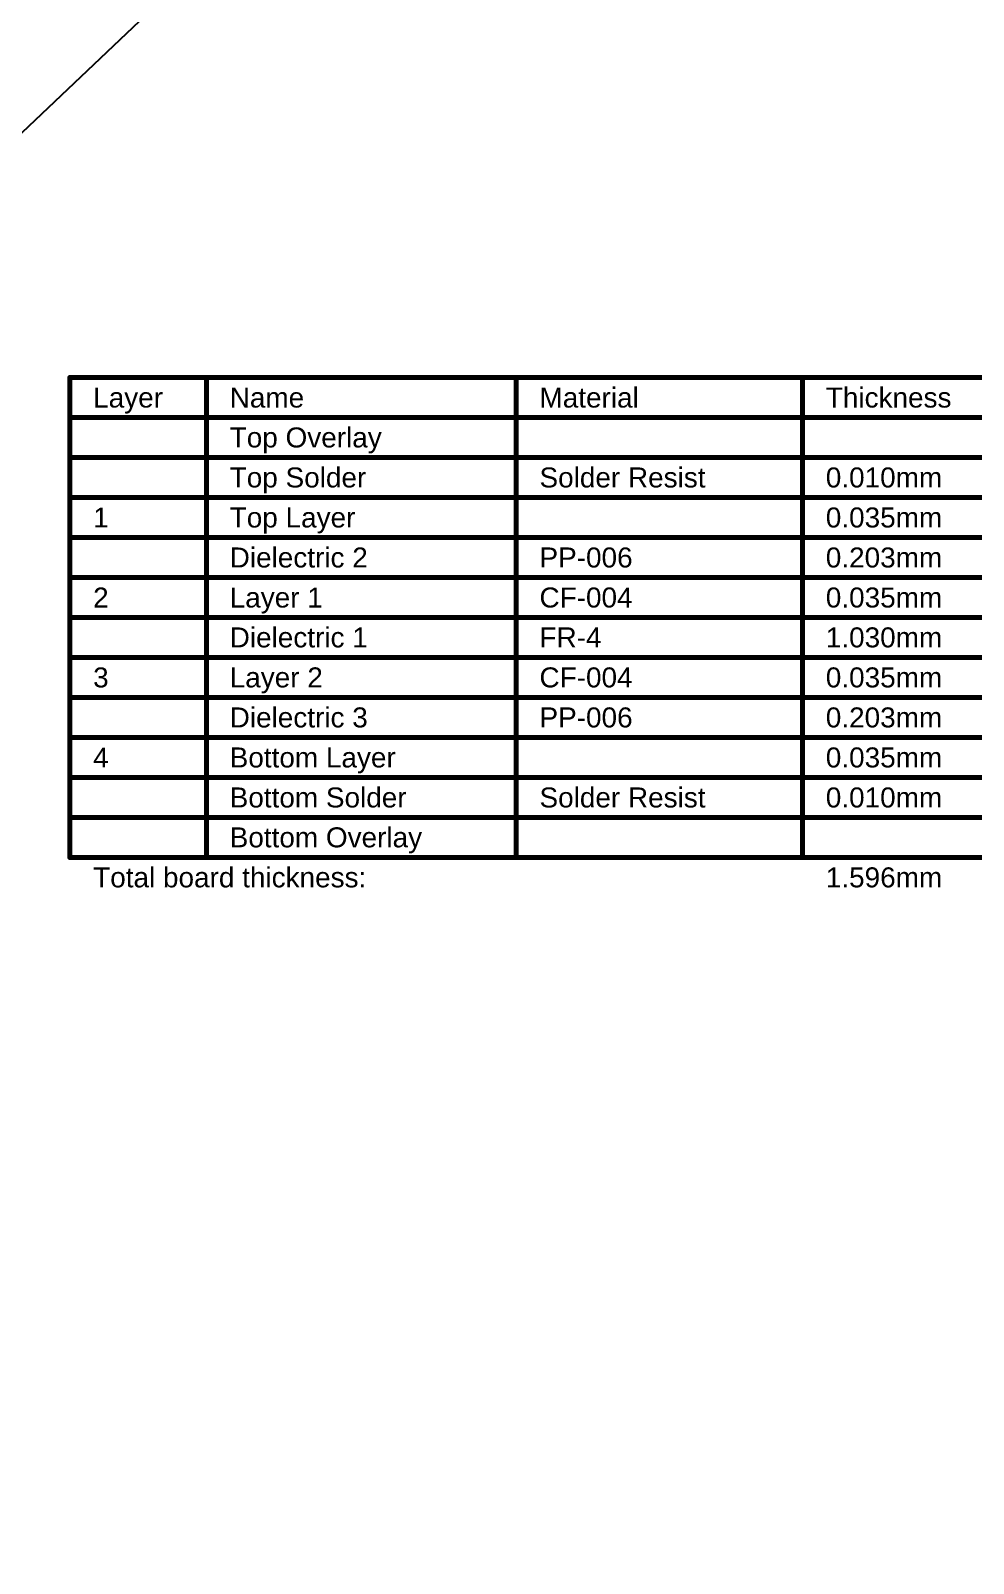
# Model space of a CAD drawing. Header units: inches. Extents: x 0 to 5359, y 0 to 5098.
# Drawn here: x 191.1 to 263, y 84.9 to 201.7 of the extents above; entities that cross this region are included whole.
import ezdxf

# ---------------------------------------------------------------- set-up
doc = ezdxf.new("R2010")
doc.units = ezdxf.units.IN
doc.layers.add('Fabrication', color=76, linetype='Continuous')
doc.layers.add('Top Solder', color=216, linetype='Continuous')
doc.styles.add('Arial', font='', dxfattribs={"height": 0.2})
doc.styles.get('Arial').set_extended_font_data('Arial')

# ---------------------------------------------------------------- blocks, each defined once
blk = doc.blocks.new('EC21EFA_512_STD_29')
at = {"layer": 'Top Solder'}
blk.add_line((-7.12, 8.02), (5006.16, -5275.81), dxfattribs=at)

msp = doc.modelspace()

# ---------------------------------------------------------------- linework, layer by layer
at = {"layer": 'Fabrication'}
for points in [[(194.07, 175.26, 0.381, 0.381, 0), (309.36, 175.26, 0.381, 0.381, 0)], [(194.07, 138.68, 0.381, 0.381, 0), (194.07, 175.26, 0.381, 0.381, 0)], [(204.48, 138.68, 0.381, 0.381, 0), (204.48, 175.26, 0.381, 0.381, 0)], [(228.1, 138.68, 0.381, 0.381, 0), (228.1, 175.26, 0.381, 0.381, 0)], [(249.94, 138.68, 0.381, 0.381, 0), (249.94, 175.26, 0.381, 0.381, 0)], [(194.07, 172.21, 0.381, 0.381, 0), (309.36, 172.21, 0.381, 0.381, 0)], [(194.07, 169.16, 0.381, 0.381, 0), (204.48, 169.16, 0.381, 0.381, 0)], [(204.48, 169.16, 0.381, 0.381, 0), (228.1, 169.16, 0.381, 0.381, 0)], [(228.1, 169.16, 0.381, 0.381, 0), (249.94, 169.16, 0.381, 0.381, 0)], [(249.94, 169.16, 0.381, 0.381, 0), (266.44, 169.16, 0.381, 0.381, 0)], [(194.07, 166.12, 0.381, 0.381, 0), (204.48, 166.12, 0.381, 0.381, 0)], [(204.48, 166.12, 0.381, 0.381, 0), (228.1, 166.12, 0.381, 0.381, 0)], [(228.1, 166.12, 0.381, 0.381, 0), (249.94, 166.12, 0.381, 0.381, 0)], [(249.94, 166.12, 0.381, 0.381, 0), (266.44, 166.12, 0.381, 0.381, 0)], [(194.07, 163.07, 0.381, 0.381, 0), (204.48, 163.07, 0.381, 0.381, 0)], [(204.48, 163.07, 0.381, 0.381, 0), (228.1, 163.07, 0.381, 0.381, 0)], [(228.1, 163.07, 0.381, 0.381, 0), (249.94, 163.07, 0.381, 0.381, 0)], [(249.94, 163.07, 0.381, 0.381, 0), (266.44, 163.07, 0.381, 0.381, 0)], [(194.07, 160.02, 0.381, 0.381, 0), (204.48, 160.02, 0.381, 0.381, 0)], [(204.48, 160.02, 0.381, 0.381, 0), (228.1, 160.02, 0.381, 0.381, 0)], [(228.1, 160.02, 0.381, 0.381, 0), (249.94, 160.02, 0.381, 0.381, 0)], [(249.94, 160.02, 0.381, 0.381, 0), (266.44, 160.02, 0.381, 0.381, 0)], [(194.07, 156.97, 0.381, 0.381, 0), (204.48, 156.97, 0.381, 0.381, 0)], [(204.48, 156.97, 0.381, 0.381, 0), (228.1, 156.97, 0.381, 0.381, 0)], [(228.1, 156.97, 0.381, 0.381, 0), (249.94, 156.97, 0.381, 0.381, 0)], [(249.94, 156.97, 0.381, 0.381, 0), (266.44, 156.97, 0.381, 0.381, 0)], [(194.07, 153.92, 0.381, 0.381, 0), (204.48, 153.92, 0.381, 0.381, 0)], [(204.48, 153.92, 0.381, 0.381, 0), (228.1, 153.92, 0.381, 0.381, 0)], [(228.1, 153.92, 0.381, 0.381, 0), (249.94, 153.92, 0.381, 0.381, 0)], [(249.94, 153.92, 0.381, 0.381, 0), (266.44, 153.92, 0.381, 0.381, 0)], [(194.07, 150.88, 0.381, 0.381, 0), (204.48, 150.88, 0.381, 0.381, 0)], [(204.48, 150.88, 0.381, 0.381, 0), (228.1, 150.88, 0.381, 0.381, 0)], [(228.1, 150.88, 0.381, 0.381, 0), (249.94, 150.88, 0.381, 0.381, 0)], [(249.94, 150.88, 0.381, 0.381, 0), (266.44, 150.88, 0.381, 0.381, 0)], [(194.07, 147.83, 0.381, 0.381, 0), (204.48, 147.83, 0.381, 0.381, 0)], [(204.48, 147.83, 0.381, 0.381, 0), (228.1, 147.83, 0.381, 0.381, 0)], [(228.1, 147.83, 0.381, 0.381, 0), (249.94, 147.83, 0.381, 0.381, 0)], [(249.94, 147.83, 0.381, 0.381, 0), (266.44, 147.83, 0.381, 0.381, 0)], [(194.07, 144.78, 0.381, 0.381, 0), (204.48, 144.78, 0.381, 0.381, 0)], [(204.48, 144.78, 0.381, 0.381, 0), (228.1, 144.78, 0.381, 0.381, 0)], [(228.1, 144.78, 0.381, 0.381, 0), (249.94, 144.78, 0.381, 0.381, 0)], [(249.94, 144.78, 0.381, 0.381, 0), (266.44, 144.78, 0.381, 0.381, 0)], [(194.07, 141.73, 0.381, 0.381, 0), (204.48, 141.73, 0.381, 0.381, 0)], [(204.48, 141.73, 0.381, 0.381, 0), (228.1, 141.73, 0.381, 0.381, 0)], [(228.1, 141.73, 0.381, 0.381, 0), (249.94, 141.73, 0.381, 0.381, 0)], [(249.94, 141.73, 0.381, 0.381, 0), (266.44, 141.73, 0.381, 0.381, 0)], [(194.07, 138.68, 0.381, 0.381, 0), (204.48, 138.68, 0.381, 0.381, 0)], [(204.48, 138.68, 0.381, 0.381, 0), (228.1, 138.68, 0.381, 0.381, 0)], [(228.1, 138.68, 0.381, 0.381, 0), (249.94, 138.68, 0.381, 0.381, 0)], [(249.94, 138.68, 0.381, 0.381, 0), (266.44, 138.68, 0.381, 0.381, 0)]]:
    msp.add_lwpolyline(points, format="xyseb", dxfattribs=at)
for points in [[(193.98, 175.26, 0.191, 0.191, 1), (194.17, 175.26, 0.191, 0.191, 1)], [(193.98, 175.26, 0.191, 0.191, 1), (194.17, 175.26, 0.191, 0.191, 1)], [(204.39, 175.26, 0.191, 0.191, 1), (204.58, 175.26, 0.191, 0.191, 1)], [(228, 175.26, 0.191, 0.191, 1), (228.19, 175.26, 0.191, 0.191, 1)], [(249.84, 175.26, 0.191, 0.191, 1), (250.03, 175.26, 0.191, 0.191, 1)], [(193.98, 172.21, 0.191, 0.191, 1), (194.17, 172.21, 0.191, 0.191, 1)], [(193.98, 169.16, 0.191, 0.191, 1), (194.17, 169.16, 0.191, 0.191, 1)], [(204.39, 169.16, 0.191, 0.191, 1), (204.58, 169.16, 0.191, 0.191, 1)], [(204.39, 169.16, 0.191, 0.191, 1), (204.58, 169.16, 0.191, 0.191, 1)], [(228, 169.16, 0.191, 0.191, 1), (228.19, 169.16, 0.191, 0.191, 1)], [(228, 169.16, 0.191, 0.191, 1), (228.19, 169.16, 0.191, 0.191, 1)], [(249.84, 169.16, 0.191, 0.191, 1), (250.03, 169.16, 0.191, 0.191, 1)], [(249.84, 169.16, 0.191, 0.191, 1), (250.03, 169.16, 0.191, 0.191, 1)], [(193.98, 166.12, 0.191, 0.191, 1), (194.17, 166.12, 0.191, 0.191, 1)], [(204.39, 166.12, 0.191, 0.191, 1), (204.58, 166.12, 0.191, 0.191, 1)], [(204.39, 166.12, 0.191, 0.191, 1), (204.58, 166.12, 0.191, 0.191, 1)], [(228, 166.12, 0.191, 0.191, 1), (228.19, 166.12, 0.191, 0.191, 1)], [(228, 166.12, 0.191, 0.191, 1), (228.19, 166.12, 0.191, 0.191, 1)], [(249.84, 166.12, 0.191, 0.191, 1), (250.03, 166.12, 0.191, 0.191, 1)], [(249.84, 166.12, 0.191, 0.191, 1), (250.03, 166.12, 0.191, 0.191, 1)], [(193.98, 163.07, 0.191, 0.191, 1), (194.17, 163.07, 0.191, 0.191, 1)], [(204.39, 163.07, 0.191, 0.191, 1), (204.58, 163.07, 0.191, 0.191, 1)], [(204.39, 163.07, 0.191, 0.191, 1), (204.58, 163.07, 0.191, 0.191, 1)], [(228, 163.07, 0.191, 0.191, 1), (228.19, 163.07, 0.191, 0.191, 1)], [(228, 163.07, 0.191, 0.191, 1), (228.19, 163.07, 0.191, 0.191, 1)], [(249.84, 163.07, 0.191, 0.191, 1), (250.03, 163.07, 0.191, 0.191, 1)], [(249.84, 163.07, 0.191, 0.191, 1), (250.03, 163.07, 0.191, 0.191, 1)], [(193.98, 160.02, 0.191, 0.191, 1), (194.17, 160.02, 0.191, 0.191, 1)], [(204.39, 160.02, 0.191, 0.191, 1), (204.58, 160.02, 0.191, 0.191, 1)], [(204.39, 160.02, 0.191, 0.191, 1), (204.58, 160.02, 0.191, 0.191, 1)], [(228, 160.02, 0.191, 0.191, 1), (228.19, 160.02, 0.191, 0.191, 1)], [(228, 160.02, 0.191, 0.191, 1), (228.19, 160.02, 0.191, 0.191, 1)], [(249.84, 160.02, 0.191, 0.191, 1), (250.03, 160.02, 0.191, 0.191, 1)], [(249.84, 160.02, 0.191, 0.191, 1), (250.03, 160.02, 0.191, 0.191, 1)], [(193.98, 156.97, 0.191, 0.191, 1), (194.17, 156.97, 0.191, 0.191, 1)], [(204.39, 156.97, 0.191, 0.191, 1), (204.58, 156.97, 0.191, 0.191, 1)], [(204.39, 156.97, 0.191, 0.191, 1), (204.58, 156.97, 0.191, 0.191, 1)], [(228, 156.97, 0.191, 0.191, 1), (228.19, 156.97, 0.191, 0.191, 1)], [(228, 156.97, 0.191, 0.191, 1), (228.19, 156.97, 0.191, 0.191, 1)], [(249.84, 156.97, 0.191, 0.191, 1), (250.03, 156.97, 0.191, 0.191, 1)], [(249.84, 156.97, 0.191, 0.191, 1), (250.03, 156.97, 0.191, 0.191, 1)], [(193.98, 153.92, 0.191, 0.191, 1), (194.17, 153.92, 0.191, 0.191, 1)], [(204.39, 153.92, 0.191, 0.191, 1), (204.58, 153.92, 0.191, 0.191, 1)], [(204.39, 153.92, 0.191, 0.191, 1), (204.58, 153.92, 0.191, 0.191, 1)], [(228, 153.92, 0.191, 0.191, 1), (228.19, 153.92, 0.191, 0.191, 1)], [(228, 153.92, 0.191, 0.191, 1), (228.19, 153.92, 0.191, 0.191, 1)], [(249.84, 153.92, 0.191, 0.191, 1), (250.03, 153.92, 0.191, 0.191, 1)], [(249.84, 153.92, 0.191, 0.191, 1), (250.03, 153.92, 0.191, 0.191, 1)], [(193.98, 150.88, 0.191, 0.191, 1), (194.17, 150.88, 0.191, 0.191, 1)], [(204.39, 150.88, 0.191, 0.191, 1), (204.58, 150.88, 0.191, 0.191, 1)], [(204.39, 150.88, 0.191, 0.191, 1), (204.58, 150.88, 0.191, 0.191, 1)], [(228, 150.88, 0.191, 0.191, 1), (228.19, 150.88, 0.191, 0.191, 1)], [(228, 150.88, 0.191, 0.191, 1), (228.19, 150.88, 0.191, 0.191, 1)], [(249.84, 150.88, 0.191, 0.191, 1), (250.03, 150.88, 0.191, 0.191, 1)], [(249.84, 150.88, 0.191, 0.191, 1), (250.03, 150.88, 0.191, 0.191, 1)], [(193.98, 147.83, 0.191, 0.191, 1), (194.17, 147.83, 0.191, 0.191, 1)], [(204.39, 147.83, 0.191, 0.191, 1), (204.58, 147.83, 0.191, 0.191, 1)], [(204.39, 147.83, 0.191, 0.191, 1), (204.58, 147.83, 0.191, 0.191, 1)], [(228, 147.83, 0.191, 0.191, 1), (228.19, 147.83, 0.191, 0.191, 1)], [(228, 147.83, 0.191, 0.191, 1), (228.19, 147.83, 0.191, 0.191, 1)], [(249.84, 147.83, 0.191, 0.191, 1), (250.03, 147.83, 0.191, 0.191, 1)], [(249.84, 147.83, 0.191, 0.191, 1), (250.03, 147.83, 0.191, 0.191, 1)], [(193.98, 144.78, 0.191, 0.191, 1), (194.17, 144.78, 0.191, 0.191, 1)], [(204.39, 144.78, 0.191, 0.191, 1), (204.58, 144.78, 0.191, 0.191, 1)], [(204.39, 144.78, 0.191, 0.191, 1), (204.58, 144.78, 0.191, 0.191, 1)], [(228, 144.78, 0.191, 0.191, 1), (228.19, 144.78, 0.191, 0.191, 1)], [(228, 144.78, 0.191, 0.191, 1), (228.19, 144.78, 0.191, 0.191, 1)], [(249.84, 144.78, 0.191, 0.191, 1), (250.03, 144.78, 0.191, 0.191, 1)], [(249.84, 144.78, 0.191, 0.191, 1), (250.03, 144.78, 0.191, 0.191, 1)], [(193.98, 141.73, 0.191, 0.191, 1), (194.17, 141.73, 0.191, 0.191, 1)], [(204.39, 141.73, 0.191, 0.191, 1), (204.58, 141.73, 0.191, 0.191, 1)], [(204.39, 141.73, 0.191, 0.191, 1), (204.58, 141.73, 0.191, 0.191, 1)], [(228, 141.73, 0.191, 0.191, 1), (228.19, 141.73, 0.191, 0.191, 1)], [(228, 141.73, 0.191, 0.191, 1), (228.19, 141.73, 0.191, 0.191, 1)], [(249.84, 141.73, 0.191, 0.191, 1), (250.03, 141.73, 0.191, 0.191, 1)], [(249.84, 141.73, 0.191, 0.191, 1), (250.03, 141.73, 0.191, 0.191, 1)], [(193.98, 138.68, 0.191, 0.191, 1), (194.17, 138.68, 0.191, 0.191, 1)], [(193.98, 138.68, 0.191, 0.191, 1), (194.17, 138.68, 0.191, 0.191, 1)], [(204.39, 138.68, 0.191, 0.191, 1), (204.58, 138.68, 0.191, 0.191, 1)], [(204.39, 138.68, 0.191, 0.191, 1), (204.58, 138.68, 0.191, 0.191, 1)], [(204.39, 138.68, 0.191, 0.191, 1), (204.58, 138.68, 0.191, 0.191, 1)], [(228, 138.68, 0.191, 0.191, 1), (228.19, 138.68, 0.191, 0.191, 1)], [(228, 138.68, 0.191, 0.191, 1), (228.19, 138.68, 0.191, 0.191, 1)], [(228, 138.68, 0.191, 0.191, 1), (228.19, 138.68, 0.191, 0.191, 1)], [(249.84, 138.68, 0.191, 0.191, 1), (250.03, 138.68, 0.191, 0.191, 1)], [(249.84, 138.68, 0.191, 0.191, 1), (250.03, 138.68, 0.191, 0.191, 1)], [(249.84, 138.68, 0.191, 0.191, 1), (250.03, 138.68, 0.191, 0.191, 1)]]:
    msp.add_lwpolyline(points, format="xyseb", close=True, dxfattribs=at)

# ---------------------------------------------------------------- block references
at = {"rotation": 90}
msp.add_blockref('EC21EFA_512_STD_29', (83.5, 92), dxfattribs=at)

# ---------------------------------------------------------------- texts
at = {"layer": 'Fabrication', "style": 'Arial'}
for s, height, p in [('Layer', 1.524, (195.85, 172.97)), ('Name', 1.524, (206.26, 172.97)), ('Material', 1.524, (229.88, 172.97)), ('Thickness', 1.524, (251.71, 172.97)), ('Top Overlay', 1.524, (206.26, 169.93)), ('Top Solder', 1.524, (206.26, 166.88)), ('Solder Resist', 1.524, (229.88, 166.88)), ('0.010mm', 1.524, (251.71, 166.88)), ('1', 1.52, (195.85, 163.83)), ('Top Layer', 1.524, (206.26, 163.83)), ('0.035mm', 1.524, (251.71, 163.83)), ('Dielectric 2', 1.524, (206.26, 160.78)), ('PP-006', 1.524, (229.88, 160.78)), ('0.203mm', 1.524, (251.71, 160.78)), ('2', 1.52, (195.85, 157.73)), ('Layer 1', 1.524, (206.26, 157.73)), ('CF-004', 1.524, (229.88, 157.73)), ('0.035mm', 1.524, (251.71, 157.73)), ('Dielectric 1', 1.524, (206.26, 154.69)), ('FR-4', 1.524, (229.88, 154.69)), ('1.030mm', 1.524, (251.71, 154.69)), ('3', 1.52, (195.85, 151.64)), ('Layer 2', 1.524, (206.26, 151.64)), ('CF-004', 1.524, (229.88, 151.64)), ('0.035mm', 1.524, (251.71, 151.64)), ('Dielectric 3', 1.524, (206.26, 148.59)), ('PP-006', 1.524, (229.88, 148.59)), ('0.203mm', 1.524, (251.71, 148.59)), ('4', 1.52, (195.85, 145.54)), ('Bottom Layer', 1.524, (206.26, 145.54)), ('0.035mm', 1.524, (251.71, 145.54)), ('Bottom Solder', 1.524, (206.26, 142.49)), ('Solder Resist', 1.524, (229.88, 142.49)), ('0.010mm', 1.524, (251.71, 142.49)), ('Bottom Overlay', 1.524, (206.26, 139.45)), ('Total board thickness:', 1.524, (195.85, 136.4)), ('1.596mm', 1.524, (251.71, 136.4))]:
    msp.add_text(s, height=height, dxfattribs=at).set_placement(p)

doc.saveas('drawing.dxf')
